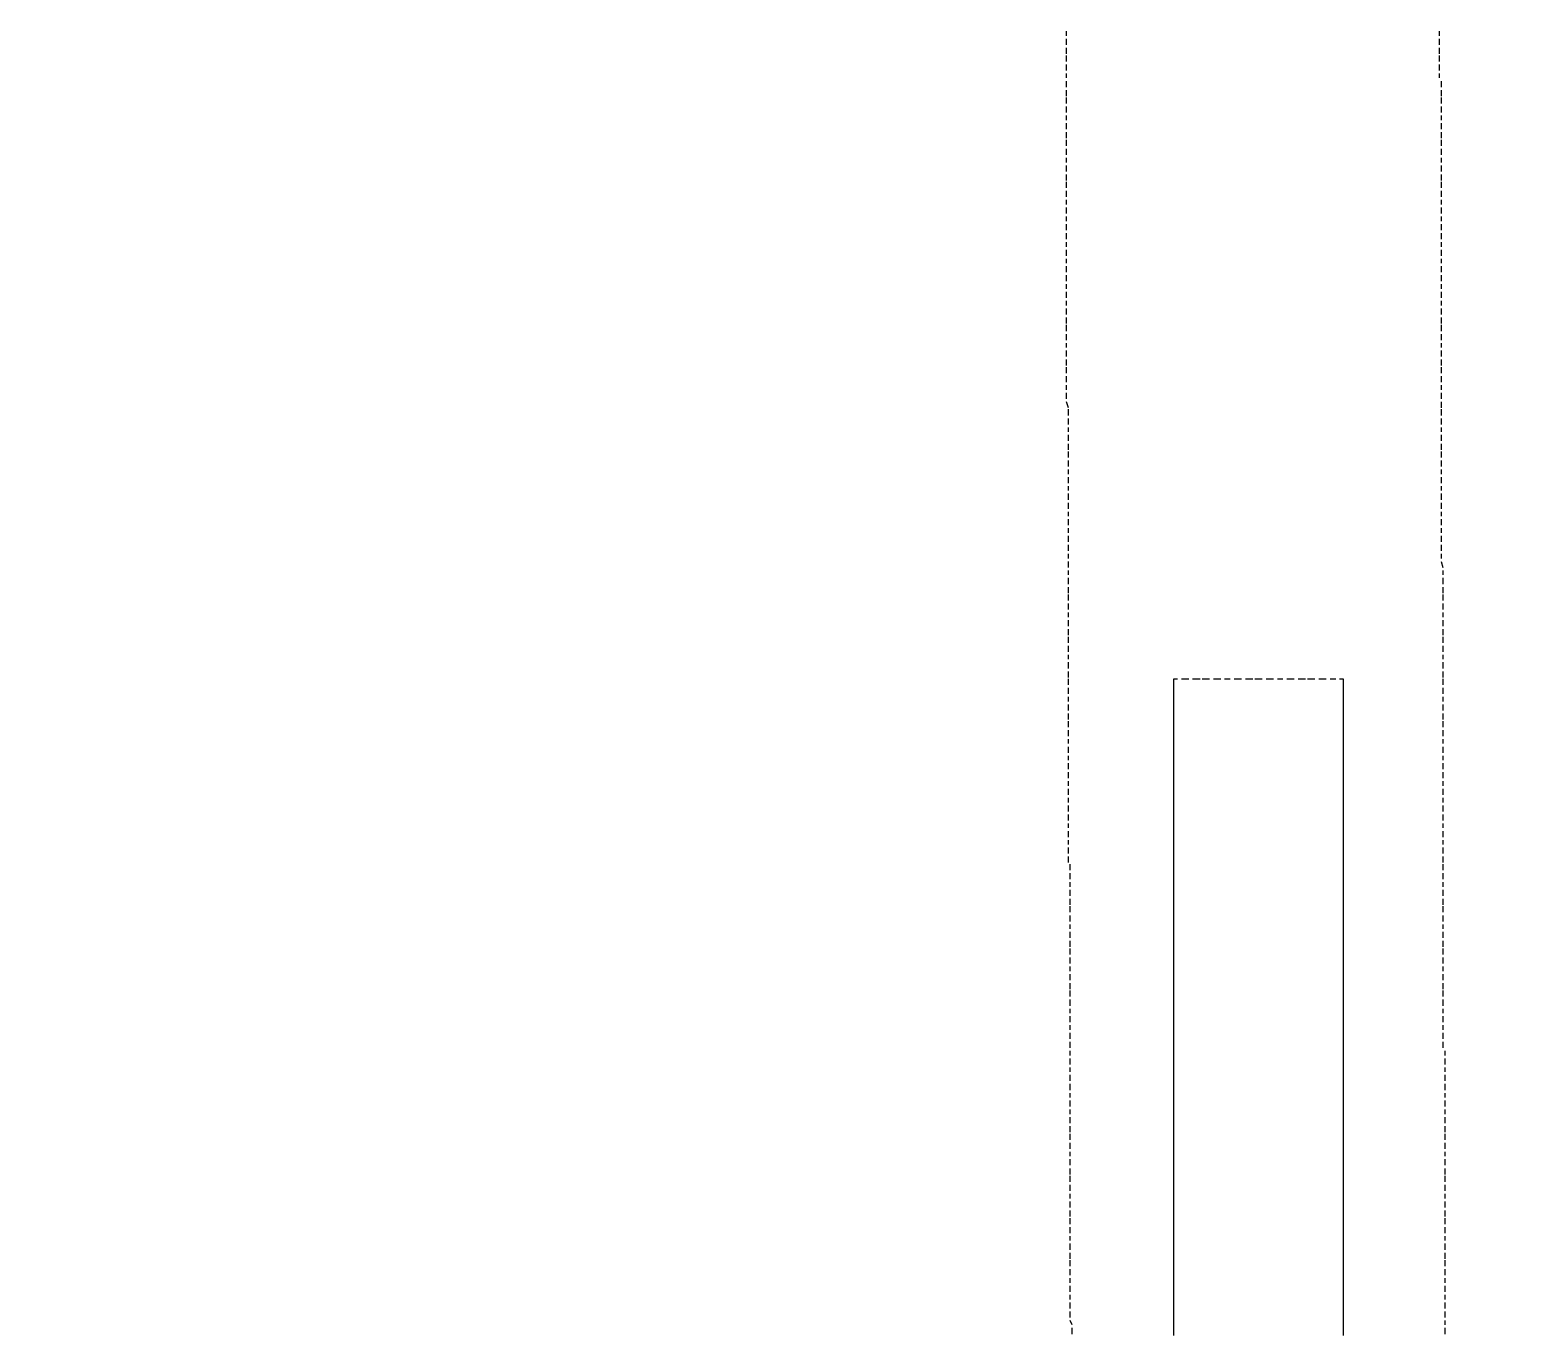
# Model space of a CAD drawing. Header units: millimetres. Extents: x 168 to 394, y 129 to 255.
# Drawn here: x 172.9214 to 173.0588, y 231.7961 to 231.9167 of the extents above; entities that cross this region are included whole.
import ezdxf

# ---------------------------------------------------------------- set-up
doc = ezdxf.new("R2010")
doc.units = ezdxf.units.MM
doc.layers.add('Redes', color=3, linetype='Continuous', lineweight=25)
doc.layers.add('Vestida del Poste', color=6, linetype='Continuous', lineweight=25)

# ---------------------------------------------------------------- blocks, each defined once
blk = doc.blocks.new('A$C68940962')
at = {"color": 1}
for p, q in [((-0.11156, -4.16458), (-0.11156, -4.16102)), ((-0.11156, -4.1717), (-0.11156, -4.16696)), ((0.12343, -4.16102), (0.12343, -4.16458)), ((0.12343, -4.16696), (0.12343, -4.1717)), ((-0.11156, -4.17882), (-0.11156, -4.17408)), ((0.12343, -4.17408), (0.12343, -4.17882)), ((-0.11156, -4.18476), (-0.11156, -4.18001)), ((0.12343, -4.18001), (0.12343, -4.18476)), ((-0.11156, -4.19188), (-0.11156, -4.18713)), ((-0.11156, -4.19781), (-0.11156, -4.19425)), ((0.12343, -4.18713), (0.12343, -4.19188)), ((0.12343, -4.19425), (0.12343, -4.19781)), ((-0.11156, -4.20493), (-0.11156, -4.20019)), ((0.12462, -4.20019), (0.12462, -4.20493)), ((-0.11156, -4.21206), (-0.11156, -4.20731)), ((-0.11156, -4.21799), (-0.11156, -4.21324)), ((0.12462, -4.20731), (0.12462, -4.21206)), ((0.12462, -4.21324), (0.12462, -4.21799)), ((-0.11156, -4.22511), (-0.11156, -4.22036)), ((0.12462, -4.22036), (0.12462, -4.22511)), ((-0.11156, -4.23104), (-0.11156, -4.22748)), ((0.12462, -4.22748), (0.12462, -4.23104)), ((-0.11156, -4.23817), (-0.11156, -4.23342)), ((-0.11156, -4.24529), (-0.11156, -4.24054)), ((0.12462, -4.23342), (0.12462, -4.23817)), ((0.12462, -4.24054), (0.12462, -4.24529)), ((-0.11156, -4.25122), (-0.11156, -4.24647)), ((0.12462, -4.24647), (0.12462, -4.25122)), ((-0.11156, -4.25834), (-0.11156, -4.25359)), ((-0.11156, -4.26428), (-0.11156, -4.26072)), ((0.12462, -4.25359), (0.12462, -4.25834)), ((0.12462, -4.26072), (0.12462, -4.26428)), ((-0.11156, -4.2714), (-0.11156, -4.26665)), ((0.12462, -4.26665), (0.12462, -4.2714)), ((-0.11156, -4.27852), (-0.11156, -4.27377)), ((-0.11156, -4.28445), (-0.11156, -4.2797)), ((0.12462, -4.27377), (0.12462, -4.27852)), ((0.12462, -4.2797), (0.12462, -4.28445)), ((-0.11156, -4.29157), (-0.11156, -4.28683)), ((0.12462, -4.28683), (0.12462, -4.29157)), ((-0.11156, -4.29751), (-0.11156, -4.29395)), ((0.12462, -4.29395), (0.12462, -4.29751)), ((-0.11156, -4.30463), (-0.11156, -4.29988)), ((-0.11156, -4.31056), (-0.11156, -4.307)), ((0.12462, -4.29988), (0.12462, -4.30463)), ((0.12462, -4.307), (0.12462, -4.31056)), ((-0.11156, -4.31768), (-0.11156, -4.31294)), ((0.12462, -4.31294), (0.12462, -4.31768)), ((-0.11156, -4.3248), (-0.11156, -4.32006)), ((0.12462, -4.32006), (0.12462, -4.3248)), ((-0.11156, -4.33074), (-0.11156, -4.32718)), ((-0.11156, -4.33786), (-0.11156, -4.33311)), ((0.12462, -4.32718), (0.12462, -4.33074)), ((0.12462, -4.33311), (0.12462, -4.33786)), ((-0.11156, -4.34379), (-0.11156, -4.34023)), ((0.12462, -4.34023), (0.12462, -4.34379)), ((-0.11156, -4.35091), (-0.11156, -4.34617)), ((-0.11156, -4.35804), (-0.11156, -4.35329)), ((0.12462, -4.34617), (0.12462, -4.35091)), ((0.12462, -4.35329), (0.12462, -4.35804)), ((-0.11156, -4.36397), (-0.11156, -4.36041)), ((0.12462, -4.36041), (0.12462, -4.36397)), ((-0.11156, -4.37109), (-0.11156, -4.36634)), ((-0.11156, -4.37702), (-0.11156, -4.37346)), ((0.12462, -4.36634), (0.12462, -4.37109)), ((0.12462, -4.37346), (0.12462, -4.37702)), ((-0.11156, -4.38415), (-0.11156, -4.3794)), ((0.12462, -4.3794), (0.12462, -4.38415)), ((-0.11156, -4.39127), (-0.11156, -4.38652)), ((-0.11156, -4.3972), (-0.11156, -4.39245)), ((0.12462, -4.38652), (0.12462, -4.39127)), ((0.12462, -4.39245), (0.12462, -4.3972)), ((-0.11156, -4.40432), (-0.11156, -4.39957)), ((0.12462, -4.39957), (0.12462, -4.40432)), ((-0.11156, -4.41026), (-0.11156, -4.4067)), ((0.12462, -4.4067), (0.12462, -4.41026)), ((-0.11156, -4.41738), (-0.11156, -4.41263)), ((-0.11156, -4.4245), (-0.11156, -4.41975)), ((0.12462, -4.41263), (0.12462, -4.41738)), ((0.12462, -4.41975), (0.12462, -4.4245)), ((-0.11156, -4.43043), (-0.11156, -4.42568)), ((0.12462, -4.42568), (0.12462, -4.43043)), ((-0.11156, -4.43755), (-0.11156, -4.43281)), ((0.12462, -4.43281), (0.12462, -4.43755)), ((-0.11156, -4.44349), (-0.11156, -4.43993)), ((-0.11156, -4.45061), (-0.11156, -4.44586)), ((0.12462, -4.43993), (0.12462, -4.44349)), ((0.12462, -4.44586), (0.12462, -4.45061)), ((-0.11038, -4.45773), (-0.11156, -4.45298)), ((0.12462, -4.45298), (0.12462, -4.45773)), ((-0.11038, -4.46366), (-0.11038, -4.45892)), ((-0.11038, -4.47078), (-0.11038, -4.46604)), ((0.12462, -4.45892), (0.12462, -4.46366)), ((0.12462, -4.46604), (0.12462, -4.47078)), ((-0.11038, -4.47672), (-0.11038, -4.47316)), ((0.12462, -4.47316), (0.12462, -4.47672)), ((-0.11038, -4.48384), (-0.11038, -4.47909)), ((-0.11038, -4.49096), (-0.11038, -4.48621)), ((0.12462, -4.47909), (0.12462, -4.48384)), ((0.12462, -4.48621), (0.12462, -4.49096)), ((-0.11038, -4.49689), (-0.11038, -4.49215)), ((0.12462, -4.49215), (0.12462, -4.49689)), ((-0.11038, -4.50402), (-0.11038, -4.49927)), ((0.12462, -4.49927), (0.12462, -4.50402)), ((-0.11038, -4.50995), (-0.11038, -4.50639)), ((-0.11038, -4.51707), (-0.11038, -4.51232)), ((0.12462, -4.50639), (0.12462, -4.50995)), ((0.12462, -4.51232), (0.12462, -4.51707)), ((-0.11038, -4.523), (-0.11038, -4.51944)), ((0.12462, -4.51944), (0.12462, -4.523)), ((-0.11038, -4.53013), (-0.11038, -4.52538)), ((-0.11038, -4.53725), (-0.11038, -4.5325)), ((0.12462, -4.52538), (0.12462, -4.53013)), ((0.12462, -4.5325), (0.12462, -4.53725)), ((-0.11038, -4.54318), (-0.11038, -4.53962)), ((0.12462, -4.53962), (0.12462, -4.54318)), ((-0.11038, -4.5503), (-0.11038, -4.54555)), ((0.12462, -4.54555), (0.12462, -4.5503)), ((-0.11038, -4.55624), (-0.11038, -4.55268)), ((-0.11038, -4.56336), (-0.11038, -4.55861)), ((0.12462, -4.55268), (0.12462, -4.55624)), ((0.12462, -4.55861), (0.12462, -4.56336)), ((-0.11038, -4.57048), (-0.11038, -4.56573)), ((0.12462, -4.56573), (0.12462, -4.57048)), ((-0.11038, -4.57641), (-0.11038, -4.57285)), ((-0.11038, -4.58353), (-0.11038, -4.57879)), ((0.12462, -4.57285), (0.12462, -4.57641)), ((0.12462, -4.57879), (0.1258, -4.58353)), ((-0.11038, -4.58947), (-0.11038, -4.58591)), ((0.1258, -4.58591), (0.1258, -4.58947)), ((-0.11038, -4.59659), (-0.11038, -4.59184)), ((-0.11038, -4.60371), (-0.11038, -4.59896)), ((0.1258, -4.59184), (0.1258, -4.59659)), ((0.1258, -4.59896), (0.1258, -4.60371)), ((-0.11038, -4.60964), (-0.11038, -4.6049)), ((0.1258, -4.6049), (0.1258, -4.60964)), ((-0.11038, -4.61676), (-0.11038, -4.61202)), ((0.1258, -4.61202), (0.1258, -4.61676)), ((-0.11038, -4.6227), (-0.11038, -4.61914)), ((-0.11038, -4.62982), (-0.11038, -4.62507)), ((0.1258, -4.61914), (0.1258, -4.6227)), ((0.1258, -4.62507), (0.1258, -4.62982)), ((-0.11038, -4.63694), (-0.11038, -4.63219)), ((0.1258, -4.63219), (0.1258, -4.63694)), ((-0.11038, -4.64287), (-0.11038, -4.63813)), ((-0.11038, -4.64999), (-0.11038, -4.64525)), ((0.1258, -4.63813), (0.1258, -4.64287)), ((0.1258, -4.64525), (0.1258, -4.64999)), ((-0.11038, -4.65593), (-0.11038, -4.65237)), ((0.1258, -4.65237), (0.1258, -4.65593)), ((-0.11038, -4.66305), (-0.11038, -4.6583)), ((0.1258, -4.6583), (0.1258, -4.66305)), ((-0.11038, -4.67017), (-0.11038, -4.66542)), ((-0.11038, -4.67611), (-0.11038, -4.67136)), ((-0.04391, -4.67492), (-0.04391, -4.67136)), ((-0.04391, -4.67136), (-0.04154, -4.67136)), ((-0.04391, -4.67729), (-0.04391, -4.67136)), ((-0.04391, -4.67136), (-0.04154, -4.67136)), ((-0.03917, -4.67136), (-0.03442, -4.67136)), ((-0.03917, -4.67136), (-0.03442, -4.67136)), ((-0.03204, -4.67136), (-0.0273, -4.67136)), ((-0.03204, -4.67136), (-0.0273, -4.67136)), ((-0.02611, -4.67136), (-0.02136, -4.67136)), ((-0.02611, -4.67136), (-0.02136, -4.67136)), ((-0.01899, -4.67136), (-0.01424, -4.67136)), ((-0.01899, -4.67136), (-0.01424, -4.67136)), ((-0.01187, -4.67136), (-0.00831, -4.67136)), ((-0.01187, -4.67136), (-0.00831, -4.67136)), ((-0.00593, -4.67136), (-0.00119, -4.67136)), ((-0.00593, -4.67136), (-0.00119, -4.67136)), ((0.00119, -4.67136), (0.00593, -4.67136)), ((0.00119, -4.67136), (0.00593, -4.67136)), ((0.00712, -4.67136), (0.01187, -4.67136)), ((0.00712, -4.67136), (0.01187, -4.67136)), ((0.01424, -4.67136), (0.01899, -4.67136)), ((0.01424, -4.67136), (0.01899, -4.67136)), ((0.02136, -4.67136), (0.02492, -4.67136)), ((0.02136, -4.67136), (0.02492, -4.67136)), ((0.0273, -4.67136), (0.03204, -4.67136)), ((0.0273, -4.67136), (0.03204, -4.67136)), ((0.03442, -4.67136), (0.03917, -4.67136)), ((0.03442, -4.67136), (0.03917, -4.67136)), ((0.04035, -4.67136), (0.0451, -4.67136)), ((0.04035, -4.67136), (0.0451, -4.67136)), ((0.04747, -4.67136), (0.05222, -4.67136)), ((0.04747, -4.67136), (0.05222, -4.67136)), ((0.05459, -4.67136), (0.05815, -4.67136)), ((0.05459, -4.67136), (0.05815, -4.67136)), ((0.06053, -4.67136), (0.0629, -4.67136)), ((0.06053, -4.67136), (0.0629, -4.67136)), ((0.0629, -4.67136), (0.0629, -4.67492)), ((0.0629, -4.67136), (0.0629, -4.67729)), ((0.1258, -4.66542), (0.1258, -4.67017)), ((0.1258, -4.67136), (0.1258, -4.67611)), ((-0.11038, -4.68323), (-0.11038, -4.67848)), ((-0.04391, -4.68085), (-0.04391, -4.67729)), ((-0.04391, -4.68323), (-0.04391, -4.67967)), ((-0.04391, -4.68797), (-0.04391, -4.68323)), ((0.0629, -4.67729), (0.0629, -4.68085)), ((0.0629, -4.67967), (0.0629, -4.68323)), ((0.0629, -4.68323), (0.0629, -4.68797)), ((0.1258, -4.67848), (0.1258, -4.68323)), ((-0.11038, -4.68916), (-0.11038, -4.6856)), ((-0.11038, -4.69628), (-0.11038, -4.69153)), ((-0.04391, -4.69035), (-0.04391, -4.6856)), ((-0.04391, -4.69391), (-0.04391, -4.69035)), ((-0.04391, -4.69747), (-0.04391, -4.69272)), ((0.0629, -4.6856), (0.0629, -4.69035)), ((0.0629, -4.69035), (0.0629, -4.69391)), ((0.0629, -4.69272), (0.0629, -4.69747)), ((0.1258, -4.6856), (0.1258, -4.68916)), ((0.1258, -4.69153), (0.1258, -4.69628)), ((-0.11038, -4.7034), (-0.11038, -4.69865)), ((-0.04391, -4.70103), (-0.04391, -4.69628)), ((-0.04391, -4.7034), (-0.04391, -4.69865)), ((0.0629, -4.69628), (0.0629, -4.70103)), ((0.0629, -4.69865), (0.0629, -4.7034)), ((0.1258, -4.69865), (0.1258, -4.7034)), ((-0.11038, -4.70934), (-0.11038, -4.70459)), ((-0.11038, -4.71646), (-0.11038, -4.71171)), ((-0.04391, -4.70815), (-0.04391, -4.7034)), ((-0.04391, -4.71052), (-0.04391, -4.70578)), ((-0.04391, -4.71408), (-0.04391, -4.70934)), ((0.0629, -4.7034), (0.0629, -4.70815)), ((0.0629, -4.70578), (0.0629, -4.71052)), ((0.0629, -4.70934), (0.0629, -4.71408)), ((0.1258, -4.70459), (0.1258, -4.70934)), ((0.1258, -4.71171), (0.1258, -4.71646)), ((-0.11038, -4.72239), (-0.11038, -4.71883)), ((-0.04391, -4.71646), (-0.04391, -4.7129)), ((-0.04391, -4.7212), (-0.04391, -4.71646)), ((-0.04391, -4.72358), (-0.04391, -4.71883)), ((0.0629, -4.7129), (0.0629, -4.71646)), ((0.0629, -4.71646), (0.0629, -4.7212)), ((0.0629, -4.71883), (0.0629, -4.72358)), ((0.1258, -4.71883), (0.1258, -4.72239)), ((-0.11038, -4.72951), (-0.11038, -4.72477)), ((-0.04391, -4.72714), (-0.04391, -4.72358)), ((-0.04391, -4.7307), (-0.04391, -4.72595)), ((-0.04391, -4.73426), (-0.04391, -4.72951)), ((0.0629, -4.72358), (0.0629, -4.72714)), ((0.0629, -4.72595), (0.0629, -4.7307)), ((0.0629, -4.72951), (0.0629, -4.73426)), ((0.1258, -4.72477), (0.1258, -4.72951)), ((-0.11038, -4.73545), (-0.11038, -4.73189)), ((-0.11038, -4.74257), (-0.11038, -4.73782)), ((-0.04391, -4.73663), (-0.04391, -4.73189)), ((-0.04391, -4.74138), (-0.04391, -4.73663)), ((-0.04391, -4.74375), (-0.04391, -4.73901)), ((0.0629, -4.73189), (0.0629, -4.73663)), ((0.0629, -4.73663), (0.0629, -4.74138)), ((0.0629, -4.73901), (0.0629, -4.74375)), ((0.1258, -4.73189), (0.1258, -4.73545)), ((0.1258, -4.73782), (0.1258, -4.74257)), ((-0.11038, -4.74969), (-0.11038, -4.74494)), ((-0.04391, -4.74731), (-0.04391, -4.74257)), ((-0.04391, -4.74969), (-0.04391, -4.74613)), ((0.0629, -4.74257), (0.0629, -4.74731)), ((0.0629, -4.74613), (0.0629, -4.74969)), ((0.1258, -4.74494), (0.1258, -4.74969)), ((-0.11038, -4.75562), (-0.11038, -4.75206)), ((-0.11038, -4.76274), (-0.11038, -4.758)), ((-0.04391, -4.75444), (-0.04391, -4.74969)), ((-0.04391, -4.75681), (-0.04391, -4.75206)), ((-0.04391, -4.76037), (-0.04391, -4.75681)), ((0.0629, -4.74969), (0.0629, -4.75444)), ((0.0629, -4.75206), (0.0629, -4.75681)), ((0.0629, -4.75681), (0.0629, -4.76037)), ((0.1258, -4.75206), (0.1258, -4.75562)), ((0.1258, -4.758), (0.1258, -4.76274)), ((-0.11038, -4.76868), (-0.11038, -4.76512)), ((-0.04391, -4.76393), (-0.04391, -4.75918)), ((-0.04391, -4.76749), (-0.04391, -4.76274)), ((-0.04391, -4.76986), (-0.04391, -4.76512)), ((0.0629, -4.75918), (0.0629, -4.76393)), ((0.0629, -4.76274), (0.0629, -4.76749)), ((0.0629, -4.76512), (0.0629, -4.76986)), ((0.1258, -4.76512), (0.1258, -4.76868)), ((-0.11038, -4.7758), (-0.11038, -4.77105)), ((-0.04391, -4.77461), (-0.04391, -4.76986)), ((-0.04391, -4.77699), (-0.04391, -4.77224)), ((-0.04391, -4.78055), (-0.04391, -4.7758)), ((0.0629, -4.76986), (0.0629, -4.77461)), ((0.0629, -4.77224), (0.0629, -4.77699)), ((0.0629, -4.7758), (0.0629, -4.78055)), ((0.1258, -4.77105), (0.1258, -4.7758)), ((-0.11038, -4.78292), (-0.11038, -4.77817)), ((-0.11038, -4.78885), (-0.11038, -4.78529)), ((-0.04391, -4.78292), (-0.04391, -4.77936)), ((-0.04391, -4.78767), (-0.04391, -4.78292)), ((-0.04391, -4.79004), (-0.04391, -4.78529)), ((0.0629, -4.77936), (0.0629, -4.78292)), ((0.0629, -4.78292), (0.0629, -4.78767)), ((0.0629, -4.78529), (0.0629, -4.79004)), ((0.1258, -4.77817), (0.1258, -4.78292)), ((0.1258, -4.78529), (0.1258, -4.78885)), ((-0.11038, -4.79597), (-0.11038, -4.79123)), ((-0.04391, -4.7936), (-0.04391, -4.79004)), ((-0.04391, -4.79716), (-0.04391, -4.79241)), ((-0.04391, -4.80072), (-0.04391, -4.79597)), ((0.0629, -4.79004), (0.0629, -4.7936)), ((0.0629, -4.79241), (0.0629, -4.79716)), ((0.0629, -4.79597), (0.0629, -4.80072)), ((0.1258, -4.79123), (0.1258, -4.79597)), ((-0.11038, -4.80191), (-0.11038, -4.79835)), ((-0.11038, -4.80903), (-0.11038, -4.80428)), ((-0.04391, -4.8031), (-0.04391, -4.79835)), ((-0.04391, -4.80784), (-0.04391, -4.8031)), ((-0.04391, -4.81022), (-0.04391, -4.80547)), ((0.0629, -4.79835), (0.0629, -4.8031)), ((0.0629, -4.8031), (0.0629, -4.80784)), ((0.0629, -4.80547), (0.0629, -4.81022)), ((0.1258, -4.79835), (0.1258, -4.80191)), ((0.1258, -4.80428), (0.1258, -4.80903)), ((-0.11038, -4.81615), (-0.11038, -4.8114)), ((-0.04391, -4.81378), (-0.04391, -4.80903)), ((-0.04391, -4.81615), (-0.04391, -4.81259)), ((0.0629, -4.80903), (0.0629, -4.81378)), ((0.0629, -4.81259), (0.0629, -4.81615)), ((0.1258, -4.8114), (0.1258, -4.81615)), ((-0.10919, -4.82209), (-0.10919, -4.81734)), ((-0.10919, -4.82921), (-0.10919, -4.82446)), ((-0.04391, -4.8209), (-0.04391, -4.81615)), ((-0.04391, -4.82327), (-0.04391, -4.81852)), ((-0.04391, -4.82683), (-0.04391, -4.82327)), ((0.0629, -4.81615), (0.0629, -4.8209)), ((0.0629, -4.81852), (0.0629, -4.82327)), ((0.0629, -4.82327), (0.0629, -4.82683)), ((0.1258, -4.81734), (0.1258, -4.82209)), ((0.1258, -4.82446), (0.1258, -4.82921)), ((-0.10919, -4.83514), (-0.10919, -4.83158)), ((-0.04391, -4.83039), (-0.04391, -4.82565)), ((-0.04391, -4.83395), (-0.04391, -4.82921)), ((-0.04391, -4.83633), (-0.04391, -4.83158)), ((0.0629, -4.82565), (0.0629, -4.83039)), ((0.0629, -4.82921), (0.0629, -4.83395)), ((0.0629, -4.83158), (0.0629, -4.83633)), ((0.1258, -4.83158), (0.1258, -4.83514)), ((-0.10919, -4.84226), (-0.10919, -4.83751)), ((-0.04391, -4.84107), (-0.04391, -4.83633)), ((-0.04391, -4.84345), (-0.04391, -4.8387)), ((-0.04391, -4.84701), (-0.04391, -4.84226)), ((0.0629, -4.83633), (0.0629, -4.84107)), ((0.0629, -4.8387), (0.0629, -4.84345)), ((0.0629, -4.84226), (0.0629, -4.84701)), ((0.1258, -4.83751), (0.1258, -4.84226)), ((-0.10919, -4.84938), (-0.10919, -4.84463)), ((-0.10919, -4.85532), (-0.10919, -4.85057)), ((-0.04391, -4.84938), (-0.04391, -4.84582)), ((-0.04391, -4.85413), (-0.04391, -4.84938)), ((-0.04391, -4.8565), (-0.04391, -4.85176)), ((0.0629, -4.84582), (0.0629, -4.84938)), ((0.0629, -4.84938), (0.0629, -4.85413)), ((0.0629, -4.85176), (0.0629, -4.8565)), ((0.1258, -4.84463), (0.1258, -4.84938)), ((0.1258, -4.85057), (0.1258, -4.85532)), ((-0.10919, -4.86244), (-0.10919, -4.85769)), ((-0.04391, -4.86006), (-0.04391, -4.8565)), ((-0.04391, -4.86244), (-0.04391, -4.85888)), ((0.0629, -4.8565), (0.0629, -4.86006)), ((0.0629, -4.85888), (0.0629, -4.86244)), ((0.1258, -4.85769), (0.1258, -4.86244)), ((-0.10919, -4.86837), (-0.10919, -4.86481)), ((-0.10919, -4.87549), (-0.10919, -4.87075)), ((-0.04391, -4.86718), (-0.04391, -4.86244)), ((-0.04391, -4.86956), (-0.04391, -4.86481)), ((-0.04391, -4.87312), (-0.04391, -4.86956)), ((0.0629, -4.86244), (0.0629, -4.86718)), ((0.0629, -4.86481), (0.0629, -4.86956)), ((0.0629, -4.86956), (0.0629, -4.87312)), ((0.1258, -4.86481), (0.1258, -4.86837)), ((0.1258, -4.87075), (0.1258, -4.87549)), ((-0.10919, -4.88261), (-0.10919, -4.87787)), ((-0.04391, -4.87668), (-0.04391, -4.87193)), ((-0.04391, -4.88024), (-0.04391, -4.87549)), ((-0.04391, -4.88261), (-0.04391, -4.87905)), ((0.0629, -4.87193), (0.0629, -4.87668)), ((0.0629, -4.87549), (0.0629, -4.88024)), ((0.0629, -4.87905), (0.0629, -4.88261)), ((0.1258, -4.87787), (0.1258, -4.88261)), ((-0.10919, -4.88855), (-0.10919, -4.8838)), ((-0.04391, -4.88736), (-0.04391, -4.88261)), ((-0.04391, -4.88973), (-0.04391, -4.88499)), ((-0.04391, -4.89329), (-0.04391, -4.88973)), ((0.0629, -4.88261), (0.0629, -4.88736)), ((0.0629, -4.88499), (0.0629, -4.88973)), ((0.0629, -4.88973), (0.0629, -4.89329)), ((0.1258, -4.8838), (0.1258, -4.88855)), ((-0.10919, -4.89567), (-0.10919, -4.89092)), ((-0.10919, -4.9016), (-0.10919, -4.89804)), ((-0.04391, -4.89567), (-0.04391, -4.89211)), ((-0.04391, -4.90042), (-0.04391, -4.89567)), ((-0.04391, -4.90279), (-0.04391, -4.89804)), ((0.0629, -4.89211), (0.0629, -4.89567)), ((0.0629, -4.89567), (0.0629, -4.90042)), ((0.0629, -4.89804), (0.0629, -4.90279)), ((0.1258, -4.89092), (0.1258, -4.89567)), ((0.1258, -4.89804), (0.1258, -4.9016)), ((-0.10919, -4.90872), (-0.10919, -4.90398)), ((-0.04391, -4.90635), (-0.04391, -4.90279)), ((-0.04391, -4.90991), (-0.04391, -4.90516)), ((-0.04391, -4.91347), (-0.04391, -4.90872)), ((0.0629, -4.90279), (0.0629, -4.90635)), ((0.0629, -4.90516), (0.0629, -4.90991)), ((0.0629, -4.90872), (0.0629, -4.91347)), ((0.1258, -4.90398), (0.1258, -4.90872)), ((-0.10919, -4.91584), (-0.10919, -4.9111)), ((-0.10919, -4.92178), (-0.10919, -4.91703)), ((-0.04391, -4.91584), (-0.04391, -4.9111)), ((-0.04391, -4.92059), (-0.04391, -4.91584)), ((-0.04391, -4.92297), (-0.04391, -4.91822)), ((0.0629, -4.9111), (0.0629, -4.91584)), ((0.0629, -4.91584), (0.0629, -4.92059)), ((0.0629, -4.91822), (0.0629, -4.92297)), ((0.1258, -4.9111), (0.1258, -4.91584)), ((0.1258, -4.91703), (0.1258, -4.92178)), ((-0.10919, -4.9289), (-0.10919, -4.92415)), ((-0.04391, -4.92653), (-0.04391, -4.92178)), ((-0.04391, -4.9289), (-0.04391, -4.92534)), ((0.0629, -4.92178), (0.0629, -4.92653)), ((0.0629, -4.92534), (0.0629, -4.9289)), ((0.1258, -4.92415), (0.1258, -4.9289)), ((-0.10919, -4.93483), (-0.10919, -4.93127)), ((-0.10919, -4.94195), (-0.10919, -4.93721)), ((-0.04391, -4.93365), (-0.04391, -4.9289)), ((-0.04391, -4.93602), (-0.04391, -4.93127)), ((-0.04391, -4.93958), (-0.04391, -4.93602)), ((0.0629, -4.9289), (0.0629, -4.93365)), ((0.0629, -4.93127), (0.0629, -4.93602)), ((0.0629, -4.93602), (0.0629, -4.93958)), ((0.1258, -4.93127), (0.1258, -4.93483)), ((0.1258, -4.93721), (0.1258, -4.94195)), ((-0.10919, -4.94789), (-0.10919, -4.94433)), ((-0.04391, -4.94314), (-0.04391, -4.93839)), ((-0.04391, -4.9467), (-0.04391, -4.94195)), ((-0.04391, -4.94908), (-0.04391, -4.94433)), ((0.0629, -4.93839), (0.0629, -4.94314)), ((0.0629, -4.94195), (0.0629, -4.9467)), ((0.0629, -4.94433), (0.0629, -4.94908)), ((0.1258, -4.94433), (0.1258, -4.94789)), ((-0.10919, -4.95501), (-0.10919, -4.95026)), ((-0.04391, -4.95382), (-0.04391, -4.94908)), ((-0.04391, -4.9562), (-0.04391, -4.95145)), ((-0.04391, -4.95976), (-0.04391, -4.95501)), ((0.0629, -4.94908), (0.0629, -4.95382)), ((0.0629, -4.95145), (0.0629, -4.9562)), ((0.0629, -4.95501), (0.0629, -4.95976)), ((0.1258, -4.95026), (0.1258, -4.95501)), ((-0.10919, -4.96213), (-0.10919, -4.95738)), ((-0.10919, -4.96807), (-0.10919, -4.9645)), ((-0.04391, -4.96213), (-0.04391, -4.95857)), ((-0.04391, -4.96688), (-0.04391, -4.96213)), ((-0.04391, -4.96925), (-0.04391, -4.9645)), ((0.0629, -4.95857), (0.0629, -4.96213)), ((0.0629, -4.96213), (0.0629, -4.96688)), ((0.0629, -4.9645), (0.0629, -4.96925)), ((0.1258, -4.95738), (0.1258, -4.96213)), ((0.12699, -4.9645), (0.12699, -4.96807)), ((-0.10919, -4.97519), (-0.10919, -4.97044)), ((-0.04391, -4.97281), (-0.04391, -4.96925)), ((-0.04391, -4.97637), (-0.04391, -4.97163)), ((0.0629, -4.96925), (0.0629, -4.97281)), ((0.0629, -4.97163), (0.0629, -4.97637)), ((0.12699, -4.97044), (0.12699, -4.97519)), ((-0.10919, -4.98112), (-0.10919, -4.97756)), ((-0.10919, -4.98824), (-0.10919, -4.98349)), ((-0.04391, -4.97993), (-0.04391, -4.97519)), ((-0.04391, -4.98231), (-0.04391, -4.97756)), ((-0.04391, -4.98705), (-0.04391, -4.98231)), ((0.0629, -4.97519), (0.0629, -4.97993)), ((0.0629, -4.97756), (0.0629, -4.98231)), ((0.0629, -4.98231), (0.0629, -4.98705)), ((0.12699, -4.97756), (0.12699, -4.98112)), ((0.12699, -4.98349), (0.12699, -4.98824)), ((-0.10919, -4.99536), (-0.10919, -4.99061)), ((-0.04391, -4.98943), (-0.04391, -4.98468)), ((-0.04391, -4.99299), (-0.04391, -4.98824)), ((-0.04391, -4.99536), (-0.04391, -4.9918)), ((0.0629, -4.98468), (0.0629, -4.98943)), ((0.0629, -4.98824), (0.0629, -4.99299)), ((0.0629, -4.9918), (0.0629, -4.99536)), ((0.12699, -4.99061), (0.12699, -4.99536)), ((-0.10919, -5.0013), (-0.10919, -4.99774)), ((-0.04391, -5.00011), (-0.04391, -4.99536)), ((-0.04391, -5.00248), (-0.04391, -4.99774)), ((-0.04391, -5.00604), (-0.04391, -5.00248)), ((0.0629, -4.99536), (0.0629, -5.00011)), ((0.0629, -4.99774), (0.0629, -5.00248)), ((0.0629, -5.00248), (0.0629, -5.00604)), ((0.12699, -4.99774), (0.12699, -5.0013)), ((-0.10919, -5.00842), (-0.10919, -5.00367)), ((-0.10919, -5.01435), (-0.10919, -5.01079)), ((-0.04391, -5.0096), (-0.04391, -5.00486)), ((-0.04391, -5.01316), (-0.04391, -5.00842)), ((-0.04391, -5.01554), (-0.04391, -5.01079)), ((0.0629, -5.00486), (0.0629, -5.0096)), ((0.0629, -5.00842), (0.0629, -5.01316)), ((0.0629, -5.01079), (0.0629, -5.01554)), ((0.12699, -5.00367), (0.12699, -5.00842)), ((0.12699, -5.01079), (0.12699, -5.01435)), ((-0.10919, -5.02147), (-0.10919, -5.01673)), ((-0.04391, -5.02029), (-0.04391, -5.01554)), ((-0.04391, -5.02266), (-0.04391, -5.01791)), ((-0.04391, -5.02622), (-0.04391, -5.02147)), ((0.0629, -5.01554), (0.0629, -5.02029)), ((0.0629, -5.01791), (0.0629, -5.02266)), ((0.0629, -5.02147), (0.0629, -5.02622)), ((0.12699, -5.01673), (0.12699, -5.02147)), ((-0.10919, -5.02859), (-0.10919, -5.02385)), ((-0.10919, -5.03453), (-0.10919, -5.02978)), ((-0.04391, -5.02859), (-0.04391, -5.02503)), ((-0.04391, -5.03334), (-0.04391, -5.02859)), ((-0.04391, -5.03571), (-0.04391, -5.03097)), ((0.0629, -5.02503), (0.0629, -5.02859)), ((0.0629, -5.02859), (0.0629, -5.03334)), ((0.0629, -5.03097), (0.0629, -5.03571)), ((0.12699, -5.02385), (0.12699, -5.02859)), ((0.12699, -5.02978), (0.12699, -5.03453)), ((-0.10919, -5.04165), (-0.10919, -5.0369)), ((-0.04391, -5.03927), (-0.04391, -5.03571)), ((-0.04391, -5.04284), (-0.04391, -5.03809)), ((0.0629, -5.03571), (0.0629, -5.03927)), ((0.0629, -5.03809), (0.0629, -5.04284)), ((0.12699, -5.0369), (0.12699, -5.04165)), ((-0.10919, -5.04758), (-0.10919, -5.04402)), ((-0.04391, -5.0464), (-0.04391, -5.04165)), ((-0.04391, -5.04877), (-0.04391, -5.04402)), ((-0.04391, -5.05352), (-0.04391, -5.04877)), ((0.0629, -5.04165), (0.0629, -5.0464)), ((0.0629, -5.04402), (0.0629, -5.04877)), ((0.0629, -5.04877), (0.0629, -5.05352)), ((0.12699, -5.04402), (0.12699, -5.04758)), ((-0.10919, -5.0547), (-0.10919, -5.04996)), ((-0.10919, -5.06182), (-0.10919, -5.05708)), ((-0.04391, -5.05589), (-0.04391, -5.05114)), ((-0.04391, -5.05945), (-0.04391, -5.0547)), ((-0.04391, -5.06182), (-0.04391, -5.05826)), ((0.0629, -5.05114), (0.0629, -5.05589)), ((0.0629, -5.0547), (0.0629, -5.05945)), ((0.0629, -5.05826), (0.0629, -5.06182)), ((0.12699, -5.04996), (0.12699, -5.0547)), ((0.12699, -5.05708), (0.12699, -5.06182)), ((-0.10919, -5.06776), (-0.10919, -5.06301)), ((-0.04391, -5.06657), (-0.04391, -5.06182)), ((-0.04391, -5.06895), (-0.04391, -5.0642)), ((0.0629, -5.06182), (0.0629, -5.06657)), ((0.0629, -5.0642), (0.0629, -5.06895)), ((0.12699, -5.06301), (0.12699, -5.06776)), ((-0.10919, -5.07488), (-0.10919, -5.07013)), ((-0.10919, -5.08081), (-0.10919, -5.07725)), ((-0.04391, -5.07251), (-0.04391, -5.06895)), ((-0.04391, -5.07488), (-0.04391, -5.07132)), ((-0.04391, -5.07963), (-0.04391, -5.07488)), ((-0.04391, -5.082), (-0.04391, -5.07725)), ((0.0629, -5.06895), (0.0629, -5.07251)), ((0.0629, -5.07132), (0.0629, -5.07488)), ((0.0629, -5.07488), (0.0629, -5.07963)), ((0.0629, -5.07725), (0.0629, -5.082)), ((0.12699, -5.07013), (0.12699, -5.07488)), ((0.12699, -5.07725), (0.12699, -5.08081)), ((-0.10919, -5.08793), (-0.10919, -5.08319)), ((-0.04391, -5.08556), (-0.04391, -5.082)), ((-0.04391, -5.08912), (-0.04391, -5.08437)), ((0.0629, -5.082), (0.0629, -5.08556)), ((0.0629, -5.08437), (0.0629, -5.08912)), ((0.12699, -5.08319), (0.12699, -5.08793)), ((-0.10919, -5.09506), (-0.10919, -5.09031)), ((-0.10919, -5.10099), (-0.10919, -5.09624)), ((-0.04391, -5.09268), (-0.04391, -5.08793)), ((-0.04391, -5.09506), (-0.04391, -5.0915)), ((-0.04391, -5.0998), (-0.04391, -5.09506)), ((0.0629, -5.08793), (0.0629, -5.09268)), ((0.0629, -5.0915), (0.0629, -5.09506)), ((0.0629, -5.09506), (0.0629, -5.0998)), ((0.12699, -5.09031), (0.12699, -5.09506)), ((0.12699, -5.09624), (0.12699, -5.10099)), ((-0.10919, -5.10811), (-0.10919, -5.10336)), ((-0.04391, -5.10218), (-0.04391, -5.09743)), ((-0.04391, -5.10574), (-0.04391, -5.10218)), ((-0.04391, -5.10811), (-0.04391, -5.10455)), ((0.0629, -5.09743), (0.0629, -5.10218)), ((0.0629, -5.10218), (0.0629, -5.10574)), ((0.0629, -5.10455), (0.0629, -5.10811)), ((0.12699, -5.10336), (0.12699, -5.10811)), ((-0.10919, -5.11404), (-0.10919, -5.11048)), ((-0.04391, -5.11286), (-0.04391, -5.10811)), ((-0.04391, -5.11523), (-0.04391, -5.11048)), ((-0.04391, -5.11879), (-0.04391, -5.11523)), ((0.0629, -5.10811), (0.0629, -5.11286)), ((0.0629, -5.11048), (0.0629, -5.11523)), ((0.0629, -5.11523), (0.0629, -5.11879)), ((0.12699, -5.11048), (0.12699, -5.11404)), ((-0.10919, -5.12117), (-0.10919, -5.11642)), ((-0.10919, -5.12829), (-0.10919, -5.12354)), ((-0.04391, -5.12235), (-0.04391, -5.11761)), ((-0.04391, -5.12591), (-0.04391, -5.12117)), ((-0.04391, -5.12829), (-0.04391, -5.12354)), ((0.0629, -5.11761), (0.0629, -5.12235)), ((0.0629, -5.12117), (0.0629, -5.12591)), ((0.0629, -5.12354), (0.0629, -5.12829)), ((0.12699, -5.11642), (0.12699, -5.12117)), ((0.12699, -5.12354), (0.12699, -5.12829)), ((-0.10919, -5.13422), (-0.10919, -5.12947)), ((-0.04391, -5.13303), (-0.04391, -5.12829)), ((-0.04391, -5.13541), (-0.04391, -5.13066)), ((-0.04391, -5.13897), (-0.04391, -5.13422)), ((0.0629, -5.12829), (0.0629, -5.13303)), ((0.0629, -5.13066), (0.0629, -5.13541)), ((0.0629, -5.13422), (0.0629, -5.13897)), ((0.12699, -5.12947), (0.12699, -5.13422)), ((-0.10919, -5.14134), (-0.10919, -5.13659)), ((-0.10919, -5.14728), (-0.10919, -5.14372)), ((-0.04391, -5.14134), (-0.04391, -5.13778)), ((-0.04391, -5.14609), (-0.04391, -5.14134)), ((-0.04391, -5.14846), (-0.04391, -5.14372)), ((0.0629, -5.13778), (0.0629, -5.14134)), ((0.0629, -5.14134), (0.0629, -5.14609)), ((0.0629, -5.14372), (0.0629, -5.14846)), ((0.12699, -5.13659), (0.12699, -5.14134)), ((0.12699, -5.14372), (0.12699, -5.14728)), ((-0.10919, -5.1544), (-0.10919, -5.14965)), ((-0.04391, -5.15202), (-0.04391, -5.14846)), ((-0.04391, -5.15558), (-0.04391, -5.15084)), ((0.0629, -5.14846), (0.0629, -5.15202)), ((0.0629, -5.15084), (0.0629, -5.15558)), ((0.12699, -5.14965), (0.12699, -5.1544)), ((-0.10919, -5.16033), (-0.10919, -5.15677)), ((-0.04391, -5.15914), (-0.04391, -5.1544)), ((-0.04391, -5.16152), (-0.04391, -5.15677)), ((-0.04391, -5.16627), (-0.04391, -5.16152)), ((0.0629, -5.1544), (0.0629, -5.15914)), ((0.0629, -5.15677), (0.0629, -5.16152)), ((0.0629, -5.16152), (0.0629, -5.16627)), ((0.12699, -5.15677), (0.12699, -5.16033)), ((-0.10919, -5.16745), (-0.10919, -5.1627)), ((-0.10919, -5.17457), (-0.10919, -5.16983)), ((-0.04391, -5.16864), (-0.04391, -5.16389)), ((-0.04391, -5.1722), (-0.04391, -5.16745)), ((-0.04391, -5.17457), (-0.04391, -5.17101)), ((0.0629, -5.16389), (0.0629, -5.16864)), ((0.0629, -5.16745), (0.0629, -5.1722)), ((0.0629, -5.17101), (0.0629, -5.17457)), ((0.12699, -5.1627), (0.12699, -5.16745)), ((0.12699, -5.16983), (0.12699, -5.17457)), ((-0.108, -5.18051), (-0.10919, -5.17695)), ((-0.04391, -5.17932), (-0.04391, -5.17457)), ((-0.04391, -5.18169), (-0.04391, -5.17695)), ((0.0629, -5.17457), (0.0629, -5.17932)), ((0.0629, -5.17695), (0.0629, -5.18169)), ((0.12699, -5.17695), (0.12699, -5.18051)), ((-0.108, -5.18763), (-0.108, -5.18288)), ((-0.04391, -5.18407), (-0.04391, -5.18169)), ((-0.04391, -5.18882), (-0.04391, -5.18407)), ((0.0629, -5.18169), (0.0629, -5.18407)), ((0.0629, -5.18407), (0.0629, -5.18882)), ((0.12699, -5.18288), (0.12699, -5.18763))]:
    blk.add_line(p, q, dxfattribs=at)
blk = doc.blocks.new('A$C635864E5')
at = {"layer": 'Redes'}
blk.add_spline([(-37.2209, 90.1727, -0.0009), (-37.133, 96.0131, -0.0009), (-37.1887, 103.5243, -0.0009), (-36.6115, 104.7515, -0.0009), (-35.3127, 104.9328, -0.0009), (-35.3717, 116.2555, -0.0009)], degree=3, dxfattribs=at)
at = {"layer": 'Vestida del Poste', "xscale": 1.464100000000001, "yscale": 1.464100000000001, "zscale": 1.464100000000001}
blk.add_blockref('A$C68940962', (-35.3199, 119.8726, -0.0009), dxfattribs=at)

msp = doc.modelspace()

# ---------------------------------------------------------------- block references
at = {"xscale": 0.1, "yscale": 0.08, "zscale": 0.1}
msp.add_blockref('A$C635864E5', (176.56546, 222.81411, 0.00009), dxfattribs=at)

doc.saveas('drawing.dxf')
